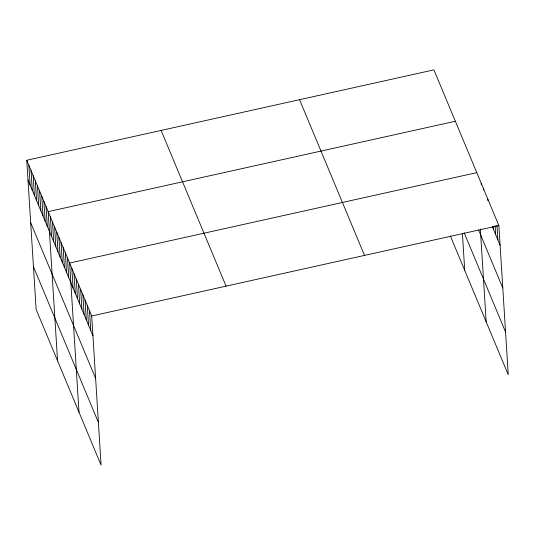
<?xml version="1.0" encoding="UTF-8"?>
<svg xmlns="http://www.w3.org/2000/svg" width="535" height="535" viewBox="0 0 535 535"><rect width="100%" height="100%" fill="white"/><g stroke="black" fill="none" stroke-linecap="round" stroke-linejoin="round"><path stroke-width="0.8" d="M26.75 160.259L91.699 315.978L101.082 465.142L36.133 309.424L26.75 160.259L433.918 69.858L498.867 225.576L508.25 374.741L450.343 235.908M455.352 121.244L48.183 211.646L57.566 360.811M476.785 172.631L69.617 263.033L78.999 412.197M91.699 315.978L498.867 225.576M492.22 226.358L500.105 245.264M478.571 229.91L502.793 287.99M464.193 232.825L505.562 332.014M299.553 99.691L364.502 255.409M161.115 130.426L226.064 286.145M27.987 179.954L92.936 335.666M30.676 222.68L95.625 378.392M33.444 266.697L98.393 422.416M496.968 225.202L497.898 239.974M495.122 225.65L495.691 234.678M493.323 226.92L493.477 229.381M487.826 199.1L487.927 200.745M483.406 188.514L483.513 190.152M481.199 183.217L481.306 184.863M480.33 228.947L486.168 321.796M462.434 233.788L464.734 270.409M89.485 310.681L90.729 330.376M87.279 305.385L88.516 325.079M85.072 300.095L86.309 319.783M82.865 294.798L84.102 314.486M80.658 289.502L81.895 309.197M78.444 284.212L79.688 303.9M76.237 278.916L77.475 298.604M74.031 273.619L75.268 293.314M71.824 268.329L73.061 288.017M67.47 257.897L68.707 277.585M65.33 252.754L66.567 272.449M63.183 247.618L64.421 267.306M61.043 242.475L62.281 262.17M58.897 237.339L60.134 257.027M56.757 232.203L57.994 251.891M54.61 227.061L55.847 246.755M52.47 221.925L53.707 241.613M50.323 216.782L51.567 236.477M46.037 206.51L47.281 226.198M43.897 201.367L45.134 221.062M41.75 196.231L42.994 215.919M39.61 191.089L40.847 210.783M37.463 185.953L38.707 205.647M35.323 180.817L36.561 200.505M33.177 175.674L34.421 195.369M31.037 170.538L32.274 190.226M28.89 165.395L30.134 185.09"/></g></svg>
